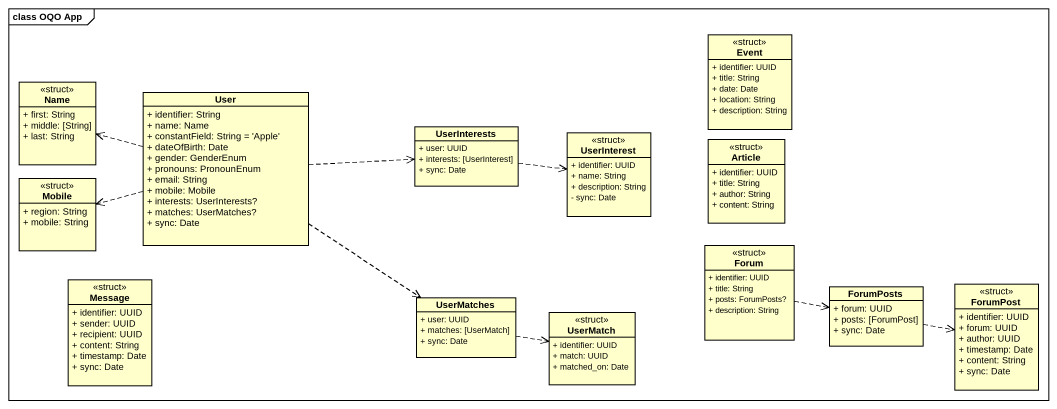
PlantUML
@startuml
mainframe class OQO App
hide circle
hide empty members
skinparam classAttributeIconSize 0
class Event <<struct>> {
  + identifier: UUID
  + title: String
  + date: Date
  + location: String
  + description: String
}
class Name <<struct>> {
  + first: String
  + middle: [String]
  + last: String
}
class User {
  + identifier: String
  + name: Name
  + constantField: String = 'Apple'
  + dateOfBirth: Date
  + gender: GenderEnum
  + pronouns: PronounEnum
  + email: String
  + mobile: Mobile
  + interests: UserInterests?
  + matches: UserMatches?
  + sync: Date
}
class UserInterests {
  + user: UUID
  + interests: [UserInterest]
  + sync: Date
}
class UserInterest <<struct>> {
  + identifier: UUID
  + name: String
  + description: String
  - sync: Date
}
class Article <<struct>> {
  + identifier: UUID
  + title: String
  + author: String
  + content: String
}
class Mobile <<struct>> {
  + region: String
  + mobile: String
}
class Forum <<struct>> {
  + identifier: UUID
  + title: String
  + posts: ForumPosts?
  + description: String
}
class Message <<struct>> {
  + identifier: UUID
  + sender: UUID
  + recipient: UUID
  + content: String
  + timestamp: Date
  + sync: Date
}
class ForumPosts {
  + forum: UUID
  + posts: [ForumPost]
  + sync: Date
}
class ForumPost <<struct>> {
  + identifier: UUID
  + forum: UUID
  + author: UUID
  + timestamp: Date
  + content: String
  + sync: Date
}
class UserMatches {
  + user: UUID
  + matches: [UserMatch]
  + sync: Date
}
class UserMatch <<struct>> {
  + identifier: UUID
  + match: UUID
  + matched_on: Date
}
User .left.> Name
User .right.> UserInterests
User .left.> Mobile
User ..> UserMatches
UserInterests .right.> UserInterest
Forum .right.> ForumPosts
ForumPosts .right.> ForumPost
UserMatches .right.> UserMatch
@enduml
